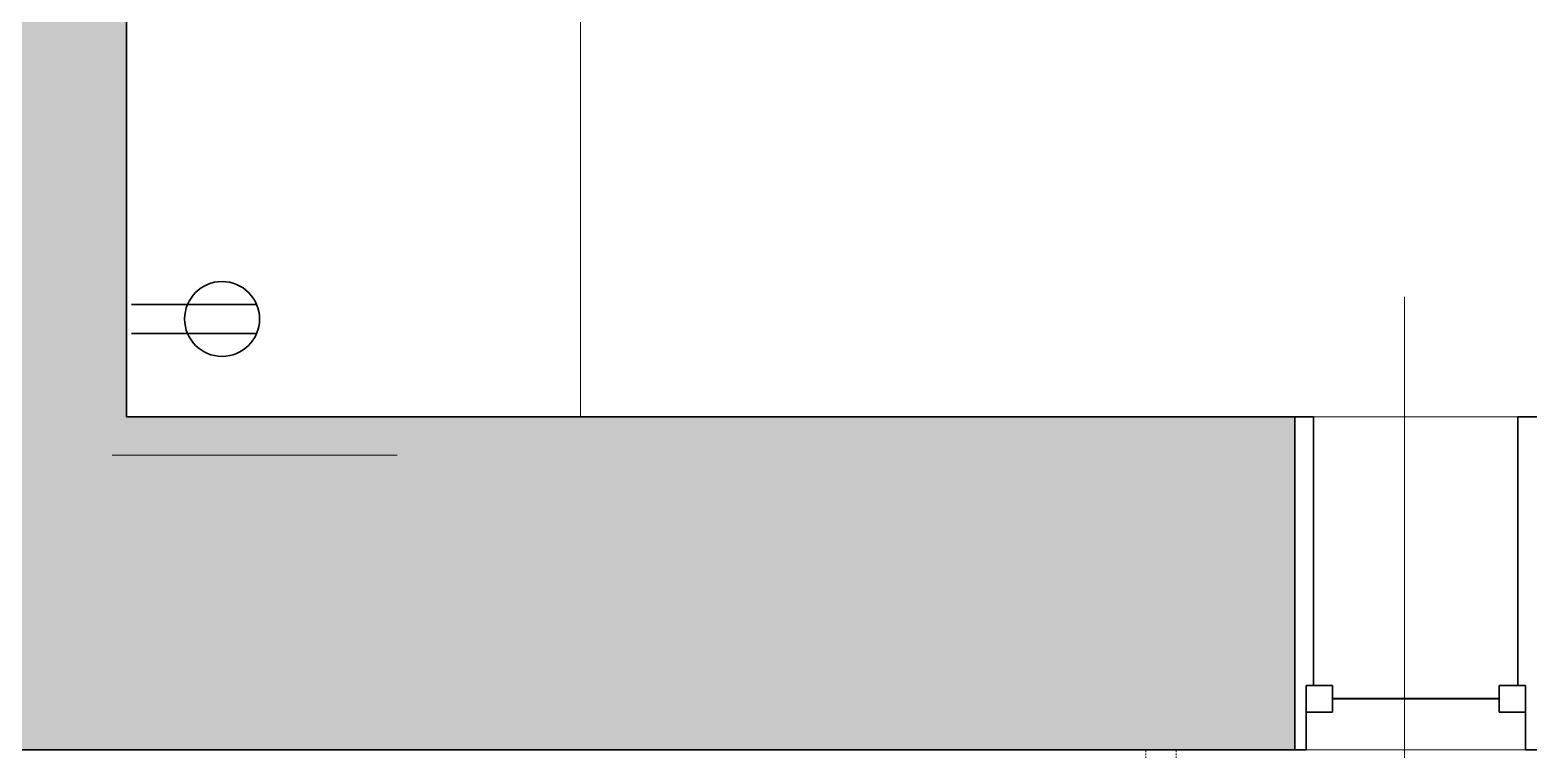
# Model space of a CAD drawing. Header units: inches. Extents: x -1176 to 1507, y -2563 to 978.
# Drawn here: x -219.9 to -120.4, y 84.5 to 132 of the extents above; entities that cross this region are included whole.
import ezdxf

# ---------------------------------------------------------------- set-up
doc = ezdxf.new("R2010")
doc.units = ezdxf.units.IN
doc.header["$MEASUREMENT"] = 0
doc.linetypes.add('Overhead 1_16_', pattern=[0.101562, 0.0625, -0.039062])
for name, color, linetype, lineweight in [('A-ANNO-NOTE', 131, 'Continuous', 40), ('A-AREA-IDEN', 2, 'Continuous', 9), ('A-FLOR-HRAL', 11, 'Continuous', 18), ('A-GLAZ', 151, 'Continuous', 18), ('A-WALL', 113, 'Continuous', 18), ('A-WALL-PATT', 111, 'Continuous', 18), ('G-IMPT', 8, 'Continuous', 9), ('P-SANR-FIXT', 6, 'Continuous', 9), ('Q-CASE', 31, 'Continuous', 9)]:
    doc.layers.add(name, color=color, linetype=linetype, lineweight=lineweight)

# ---------------------------------------------------------------- blocks, each defined once
blk = doc.blocks.new('Double Hung - 16_ x  6_ 6_-6975901-2nd Floor Power _ Signal')
at = {"layer": 'A-GLAZ', "lineweight": 30}
for p, q in [((-8, 11), (-7.25, 11)), ((-7.25, 6.75), (-7.25, 11)), ((7.25, 6.75), (7.25, 11)), ((8, 11), (7.25, 11)), ((-7.25, 8.5), (-7.25, 6.75)), ((-7.25, 8.5), (-5.5, 8.5)), ((-5.5, 8.5), (-5.5, 6.75)), ((5.5, 8.5), (5.5, 6.75)), ((7.25, 8.5), (5.5, 8.5)), ((7.25, 8.5), (7.25, 6.75)), ((-7.25, 6.75), (-5.5, 6.75)), ((-7.25, 6.75), (-6.75, 6.75)), ((-6.75, -11), (-6.75, 6.75)), ((7.25, 6.75), (5.5, 6.75)), ((6.75, 6.75), (7.25, 6.75)), ((6.75, 6.75), (6.75, -11)), ((-6.75, -11), (-8, -11)), ((6.75, -11), (8, -11))]:
    blk.add_line(p, q, dxfattribs=at)
at = {"layer": 'A-GLAZ', "lineweight": 40}
blk.add_line((-5.5, 7.625), (5.5, 7.625), dxfattribs=at)
blk = doc.blocks.new('Desk5 - Desk-6998014-2nd Floor Power _ Signal')
at = {"layer": 'Q-CASE'}
for p, q in [((2331.407, 493.829), (2247.482, 493.829)), ((2247.482, 493.829), (2247.482, 463.829))]:
    blk.add_line(p, q, dxfattribs=at)
blk = doc.blocks.new('Top Rail Type - Top Rail_Internal_-V75-2nd Floor Power _ Signal')
at = {"layer": 'A-FLOR-HRAL', "linetype": 'Overhead 1_16_', "lineweight": 9}
for p, q in [((-146.219, 84.468), (-144.219, 84.468)), ((-146.219, 43.324), (-146.219, 84.468)), ((-144.219, 45.324), (-144.219, 84.468))]:
    blk.add_line(p, q, dxfattribs=at)
blk = doc.blocks.new('Family1 - Shower head - side view_dwg-V136-2nd Floor Power _ Signal')
at = {"layer": 'G-IMPT'}
for p, q in [((114.065, 0), (119.762, 0)), ((114.065, 0), (114.104, 0)), ((114.065, 0), (119.762, 0)), ((119.723, 0), (114.104, 0)), ((116.244, 0), (116.245, 0)), ((116.244, 0), (116.303, 0)), ((116.284, 0), (116.244, 0)), ((116.245, 0), (116.244, 0)), ((116.244, 0), (116.244, 0)), ((116.244, 0), (116.244, 0)), ((116.245, 0), (116.246, 0)), ((116.245, 0), (116.245, 0)), ((116.245, 0), (116.245, 0)), ((116.245, 0), (116.245, 0)), ((116.245, 0), (116.245, 0)), ((116.245, 0), (116.245, 0)), ((116.245, 0), (116.245, 0)), ((116.245, 0), (116.245, 0)), ((116.245, 0), (116.245, 0)), ((116.246, 0), (116.245, 0)), ((116.246, 0), (116.246, 0)), ((116.246, 0), (116.246, 0)), ((116.303, 0), (116.304, 0)), ((116.304, 0), (116.303, 0)), ((116.304, 0), (116.303, 0)), ((116.343, 0), (116.303, 0)), ((116.307, 0), (116.304, 0)), ((116.31, 0), (116.306, 0)), ((116.319, 0), (116.306, 0)), ((116.313, 0), (116.308, 0)), ((116.319, 0), (116.311, 0)), ((116.318, 0), (116.319, 0)), ((116.441, 0), (116.441, 0)), ((116.442, 0), (116.441, 0)), ((116.442, 0), (116.441, 0)), ((116.441, 0), (116.441, 0)), ((116.441, 0), (116.441, 0)), ((116.441, 0), (116.442, 0)), ((116.441, 0), (116.442, 0)), ((116.441, 0), (116.441, 0)), ((116.441, 0), (116.441, 0)), ((116.444, 0), (116.441, 0)), ((116.441, 0), (116.441, 0)), ((116.441, 0), (117.386, 0)), ((116.461, 0), (116.441, 0)), ((116.441, 0), (116.465, 0)), ((116.441, 0), (116.465, 0)), ((116.442, 0), (116.442, 0)), ((116.442, 0), (116.442, 0)), ((116.442, 0), (116.442, 0)), ((116.442, 0), (116.442, 0)), ((116.442, 0), (116.442, 0)), ((116.442, 0), (116.443, 0)), ((116.443, 0), (116.442, 0)), ((116.442, 0), (116.443, 0)), ((116.443, 0), (116.442, 0)), ((116.444, 0), (116.443, 0)), ((116.444, 0), (116.443, 0)), ((116.443, 0), (116.444, 0)), ((116.443, 0), (116.444, 0)), ((116.444, 0), (116.443, 0)), ((116.444, 0), (116.443, 0)), ((116.445, 0), (116.443, 0)), ((116.444, 0), (116.444, 0)), ((116.444, 0), (116.445, 0)), ((116.444, 0), (116.444, 0)), ((116.444, 0), (116.444, 0)), ((116.444, 0), (116.444, 0)), ((116.444, 0), (116.444, 0)), ((116.445, 0), (116.444, 0)), ((116.444, 0), (116.444, 0)), ((116.444, 0), (116.445, 0)), ((116.445, 0), (116.444, 0)), ((116.448, 0), (116.445, 0)), ((116.445, 0), (116.446, 0)), ((116.445, 0), (116.445, 0)), ((116.445, 0), (116.445, 0)), ((116.449, 0), (116.446, 0)), ((116.447, 0), (116.446, 0)), ((116.446, 0), (116.447, 0)), ((116.448, 0), (116.446, 0)), ((116.447, 0), (116.448, 0)), ((116.448, 0), (116.447, 0)), ((116.447, 0), (116.447, 0)), ((116.447, 0), (116.447, 0)), ((116.447, 0), (116.448, 0)), ((116.448, 0), (116.447, 0)), ((116.449, 0), (116.447, 0)), ((116.447, 0), (116.454, 0)), ((116.448, 0), (116.449, 0)), ((116.448, 0), (116.449, 0)), ((116.449, 0), (116.448, 0)), ((116.448, 0), (116.448, 0)), ((116.448, 0), (116.448, 0)), ((116.449, 0), (116.448, 0)), ((116.448, 0), (116.448, 0)), ((116.448, 0), (116.448, 0)), ((116.448, 0), (116.449, 0)), ((116.449, 0), (116.448, 0)), ((116.448, 0), (116.448, 0)), ((116.448, 0), (116.448, 0)), ((116.448, 0), (116.449, 0)), ((116.449, 0), (116.45, 0)), ((116.451, 0), (116.449, 0)), ((116.451, 0), (116.449, 0)), ((116.449, 0), (116.451, 0)), ((116.451, 0), (116.449, 0)), ((116.449, 0), (116.451, 0)), ((116.455, 0), (116.449, 0)), ((116.449, 0), (116.455, 0)), ((116.454, 0), (116.449, 0)), ((116.45, 0), (116.452, 0)), ((116.452, 0), (116.451, 0)), ((116.452, 0), (116.451, 0)), ((116.451, 0), (116.452, 0)), ((116.451, 0), (116.452, 0)), ((116.454, 0), (116.452, 0)), ((116.452, 0), (116.453, 0)), ((116.453, 0), (116.452, 0)), ((116.452, 0), (116.453, 0)), ((116.452, 0), (116.453, 0)), ((116.453, 0), (116.452, 0)), ((116.453, 0), (116.453, 0)), ((116.454, 0), (116.453, 0)), ((116.454, 0), (116.453, 0)), ((116.453, 0), (116.453, 0)), ((116.453, 0), (116.455, 0)), ((116.455, 0), (116.453, 0)), ((116.453, 0), (116.455, 0)), ((116.453, 0), (116.455, 0)), ((116.455, 0), (116.453, 0)), ((116.456, 0), (116.454, 0)), ((116.454, 0), (116.456, 0)), ((116.456, 0), (116.454, 0)), ((116.455, 0), (116.456, 0)), ((116.455, 0), (116.457, 0)), ((116.455, 0), (116.455, 0)), ((116.455, 0), (116.455, 0)), ((116.456, 0), (116.455, 0)), ((116.455, 0), (116.456, 0)), ((116.455, 0), (116.455, 0)), ((116.455, 0), (116.455, 0)), ((116.456, 0), (116.455, 0)), ((116.455, 0), (116.456, 0)), ((116.456, 0), (116.455, 0)), ((116.455, 0), (116.456, 0)), ((116.455, 0), (116.457, 0)), ((116.456, 0), (116.456, 0)), ((116.456, 0), (116.457, 0)), ((116.456, 0), (116.457, 0)), ((116.457, 0), (116.456, 0)), ((116.457, 0), (116.456, 0)), ((116.456, 0), (116.457, 0)), ((116.457, 0), (116.456, 0)), ((116.456, 0), (116.457, 0)), ((116.456, 0), (116.458, 0)), ((116.458, 0), (116.456, 0)), ((116.456, 0), (116.458, 0)), ((116.457, 0), (116.458, 0)), ((116.458, 0), (116.457, 0)), ((116.457, 0), (116.458, 0)), ((116.457, 0), (116.457, 0)), ((116.457, 0), (116.457, 0)), ((116.457, 0), (116.459, 0)), ((116.459, 0), (116.458, 0)), ((116.458, 0), (116.459, 0)), ((116.459, 0), (116.458, 0)), ((116.459, 0), (116.459, 0)), ((116.459, 0), (116.459, 0)), ((116.46, 0), (116.459, 0)), ((116.461, 0), (116.459, 0)), ((116.459, 0), (116.459, 0)), ((116.459, 0), (116.459, 0)), ((116.463, 0), (116.461, 0)), ((116.461, 0), (116.463, 0)), ((116.462, 0), (116.463, 0)), ((116.463, 0), (116.463, 0)), ((116.463, 0), (116.463, 0)), ((116.463, 0), (116.464, 0)), ((116.466, 0), (116.463, 0)), ((116.463, 0), (116.467, 0)), ((116.464, 0), (116.465, 0)), ((116.465, 0), (116.466, 0)), ((117.362, 0), (116.465, 0)), ((116.466, 0), (116.473, 0)), ((116.47, 0), (116.467, 0)), ((116.47, 0), (116.467, 0)), ((116.467, 0), (116.476, 0)), ((116.47, 0), (116.467, 0)), ((116.47, 0), (116.473, 0)), ((116.47, 0), (116.473, 0)), ((116.47, 0), (116.474, 0)), ((116.474, 0), (116.47, 0)), ((116.473, 0), (116.478, 0)), ((116.478, 0), (116.473, 0)), ((116.485, 0), (116.476, 0)), ((116.488, 0), (116.478, 0)), ((116.478, 0), (116.481, 0)), ((116.482, 0), (116.481, 0)), ((116.482, 0), (116.481, 0)), ((116.484, 0), (116.482, 0)), ((116.484, 0), (116.482, 0)), ((116.487, 0), (116.484, 0)), ((116.487, 0), (116.484, 0)), ((116.485, 0), (116.492, 0)), ((116.487, 0), (116.49, 0)), ((116.492, 0), (116.488, 0)), ((116.49, 0), (116.491, 0)), ((116.49, 0), (116.492, 0)), ((116.491, 0), (116.493, 0)), ((116.492, 0), (116.494, 0)), ((116.493, 0), (116.493, 0)), ((116.493, 0), (116.497, 0)), ((116.494, 0), (116.496, 0)), ((116.496, 0), (116.497, 0)), ((116.497, 0), (116.497, 0)), ((117.319, 0), (116.507, 0)), ((118.291, 0), (116.507, 0)), ((118.291, 0), (116.507, 0)), ((117.319, 0), (116.507, 0)), ((116.511, 0), (117.316, 0)), ((116.539, 0), (116.511, 0)), ((116.539, 0), (116.511, 0)), ((116.539, 0), (116.536, 0)), ((116.539, 0), (117.288, 0)), ((117.102, 0), (116.725, 0)), ((117.316, 0), (117.288, 0)), ((117.316, 0), (117.288, 0)), ((117.291, 0), (117.288, 0)), ((117.291, 0), (117.288, 0)), ((118.291, 0), (117.319, 0)), ((118.291, 0), (117.319, 0)), ((117.362, 0), (117.386, 0)), ((117.362, 0), (117.386, 0)), ((117.386, 0), (117.366, 0)), ((117.524, 0), (117.484, 0)), ((117.524, 0), (117.583, 0)), ((117.583, 0), (117.543, 0)), ((119.723, 0), (119.762, 0)), ((132.613, 0), (132.673, 0)), ((132.673, 0), (132.613, 0)), ((132.673, 0), (132.913, 0)), ((132.913, 0), (132.673, 0))]:
    blk.add_line(p, q, dxfattribs=at)
at = {"layer": 'G-IMPT', "flags": 128}
for points in [[(116.687, 0), (116.431, 0), (116.244, 0)], [(116.244, 0), (116.574, 0), (116.687, 0)], [(116.244, 0), (116.244, 0), (116.244, 0)], [(116.284, 0), (116.402, 0), (116.694, 0), (117.133, 0)], [(116.284, 0), (116.303, 0), (116.418, 0), (116.916, 0), (116.913, 0), (116.285, 0)], [(117.524, 0), (117.323, 0), (116.917, 0), (116.913, 0), (116.504, 0), (116.303, 0)], [(116.313, 0), (116.304, 0), (116.304, 0)], [(116.304, 0), (116.304, 0), (116.319, 0)], [(116.304, 0), (116.319, 0), (116.318, 0), (116.319, 0)], [(116.318, 0), (116.318, 0), (116.304, 0), (116.304, 0), (116.304, 0)], [(116.304, 0), (116.304, 0), (116.308, 0), (116.318, 0), (116.319, 0)], [(116.913, 0), (116.916, 0), (117.169, 0), (117.425, 0), (117.478, 0), (117.524, 0), (117.478, 0), (117.425, 0), (117.169, 0), (116.913, 0), (116.305, 0), (116.349, 0), (116.402, 0), (116.658, 0), (116.913, 0), (116.916, 0)], [(116.344, 0), (116.917, 0), (117.291, 0), (117.395, 0), (117.398, 0), (117.484, 0), (117.398, 0), (117.394, 0), (117.291, 0), (116.913, 0), (116.917, 0), (116.536, 0), (116.434, 0), (116.429, 0), (116.343, 0)], [(116.444, 0), (116.441, 0), (116.444, 0)], [(116.442, 0), (116.442, 0), (116.441, 0), (116.441, 0)], [(116.444, 0), (116.448, 0), (116.441, 0)], [(116.441, 0), (116.441, 0), (116.443, 0)], [(116.443, 0), (116.444, 0), (116.441, 0), (116.445, 0), (116.444, 0), (116.441, 0)], [(116.725, 0), (116.52, 0), (116.441, 0)], [(116.463, 0), (116.459, 0), (116.454, 0), (116.453, 0), (116.451, 0), (116.453, 0), (116.457, 0), (116.46, 0), (116.466, 0), (116.459, 0), (116.457, 0), (116.451, 0)], [(116.453, 0), (116.454, 0), (116.461, 0), (116.463, 0)], [(116.461, 0), (116.498, 0), (116.519, 0), (116.781, 0), (116.519, 0), (116.498, 0), (116.461, 0)], [(116.47, 0), (116.473, 0), (116.47, 0), (116.473, 0)], [(116.481, 0), (116.487, 0), (116.49, 0)], [(116.781, 0), (117.046, 0), (117.308, 0), (117.329, 0), (117.366, 0), (117.329, 0), (117.327, 0), (117.308, 0), (117.046, 0)], [(116.916, 0), (117.409, 0), (117.524, 0), (117.542, 0), (117.524, 0), (117.409, 0), (116.916, 0)], [(117.386, 0), (117.307, 0), (117.102, 0)], [(117.543, 0), (117.425, 0), (117.133, 0)], [(117.14, 0), (117.253, 0), (117.583, 0)], [(117.583, 0), (117.396, 0), (117.14, 0)], [(132.913, 0), (132.673, 0), (132.637, 0), (132.613, 0)], [(132.613, 0), (132.637, 0), (132.673, 0)]]:
    blk.add_lwpolyline(points, dxfattribs=at)
for points in [[(116.465, 0), (116.511, 0)], [(116.507, 0), (116.519, 0)], [(117.319, 0), (117.308, 0)], [(117.362, 0), (117.316, 0)], [(118.291, 0), (132.253, 0), (132.613, 0), (132.253, 0)], [(118.291, 0), (132.253, 0), (132.613, 0), (132.253, 0)], [(132.913, 0), (132.673, 0)]]:
    blk.add_lwpolyline(points, close=True, dxfattribs=at)
at = {"layer": 'G-IMPT'}
for points, knots in [([(116.304, 0), (116.304, 0), (116.304, 0), (116.304, 0), (116.304, 0), (116.304, 0), (116.304, 0), (116.304, 0), (116.304, 0), (116.304, 0), (116.304, 0), (116.304, 0), (116.304, 0), (116.304, 0), (116.304, 0), (116.304, 0), (116.304, 0)], [0, 0, 0, 0, 0.2, 0.3, 0.35, 0.4, 0.45, 0.5, 0.55, 0.6, 0.7, 0.75, 0.8, 0.85, 0.9, 1, 1, 1, 1]), ([(116.304, 0), (116.304, 0), (116.304, 0), (116.304, 0), (116.304, 0), (116.304, 0), (116.304, 0), (116.304, 0), (116.304, 0), (116.304, 0), (116.304, 0), (116.304, 0), (116.304, 0), (116.304, 0), (116.304, 0), (116.304, 0), (116.304, 0)], [0, 0, 0, 0, 0.2, 0.3, 0.35, 0.4, 0.45, 0.5, 0.55, 0.6, 0.7, 0.75, 0.8, 0.85, 0.9, 1, 1, 1, 1]), ([(116.304, 0), (116.304, 0), (116.304, 0), (116.304, 0), (116.304, 0), (116.304, 0), (116.304, 0), (116.304, 0), (116.304, 0), (116.304, 0), (116.304, 0)], [0, 0, 0, 0, 0.1, 0.2, 0.25, 0.3, 0.35, 0.4, 0.45, 0.5, 0.5, 0.5, 0.5]), ([(116.304, 0), (116.304, 0), (116.304, 0), (116.304, 0), (116.304, 0), (116.304, 0), (116.304, 0), (116.304, 0), (116.304, 0), (116.304, 0), (116.304, 0)], [0, 0, 0, 0, 0.1, 0.2, 0.25, 0.3, 0.35, 0.4, 0.45, 0.5, 0.5, 0.5, 0.5]), ([(116.317, 0), (116.317, 0), (116.317, 0), (116.318, 0), (116.318, 0), (116.318, 0), (116.318, 0), (116.318, 0), (116.318, 0), (116.318, 0), (116.318, 0), (116.318, 0), (116.318, 0), (116.318, 0), (116.318, 0), (116.318, 0), (116.318, 0)], [0, 0, 0, 0, 0.2, 0.3, 0.35, 0.4, 0.45, 0.5, 0.55, 0.6, 0.7, 0.75, 0.8, 0.85, 0.9, 1, 1, 1, 1]), ([(116.317, 0), (116.317, 0), (116.317, 0), (116.318, 0), (116.318, 0), (116.318, 0), (116.318, 0), (116.318, 0), (116.318, 0), (116.318, 0), (116.318, 0), (116.318, 0), (116.318, 0), (116.318, 0), (116.318, 0), (116.318, 0), (116.318, 0)], [0, 0, 0, 0, 0.2, 0.3, 0.35, 0.4, 0.45, 0.5, 0.55, 0.6, 0.7, 0.75, 0.8, 0.85, 0.9, 1, 1, 1, 1]), ([(116.318, 0), (116.318, 0), (116.318, 0), (116.318, 0), (116.318, 0), (116.318, 0), (116.318, 0), (116.318, 0), (116.318, 0), (116.318, 0), (116.318, 0), (116.318, 0), (116.318, 0), (116.318, 0), (116.318, 0), (116.318, 0), (116.318, 0), (116.318, 0), (116.318, 0), (116.318, 0)], [0, 0, 0, 0, 0.1, 0.2, 0.25, 0.3, 0.35, 0.4, 0.45, 0.5, 0.55, 0.6, 0.7, 0.75, 0.8, 0.85, 0.9, 0.95, 1, 1, 1, 1]), ([(116.318, 0), (116.318, 0), (116.318, 0), (116.318, 0), (116.318, 0), (116.318, 0), (116.318, 0), (116.318, 0), (116.318, 0), (116.318, 0), (116.318, 0), (116.318, 0), (116.318, 0), (116.318, 0), (116.318, 0), (116.318, 0), (116.318, 0), (116.318, 0), (116.318, 0), (116.318, 0)], [0, 0, 0, 0, 0.1, 0.2, 0.25, 0.3, 0.35, 0.4, 0.45, 0.5, 0.55, 0.6, 0.7, 0.75, 0.8, 0.85, 0.9, 0.95, 1, 1, 1, 1]), ([(116.384, 0), (116.384, 0), (116.384, 0), (116.384, 0), (116.383, 0), (116.383, 0), (116.383, 0), (116.382, 0), (116.381, 0), (116.379, 0), (116.376, 0), (116.373, 0), (116.369, 0), (116.364, 0), (116.359, 0), (116.353, 0), (116.348, 0), (116.343, 0), (116.339, 0), (116.336, 0), (116.333, 0), (116.331, 0), (116.329, 0), (116.328, 0), (116.328, 0), (116.327, 0), (116.327, 0), (116.327, 0), (116.327, 0), (116.327, 0), (116.326, 0), (116.326, 0), (116.326, 0), (116.326, 0), (116.326, 0)], [0, 0, 0, 0, 0.021739, 0.043478, 0.065217, 0.086957, 0.108696, 0.130435, 0.173913, 0.217391, 0.26087, 0.304348, 0.347826, 0.391304, 0.434783, 0.478261, 0.521739, 0.565217, 0.608696, 0.652174, 0.695652, 0.73913, 0.782609, 0.826087, 0.869565, 0.891304, 0.913043, 0.934783, 0.945652, 0.956522, 0.967391, 0.978261, 0.98913, 1, 1, 1, 1]), ([(116.326, 0), (116.326, 0), (116.326, 0), (116.326, 0), (116.326, 0), (116.327, 0), (116.327, 0), (116.327, 0), (116.327, 0), (116.328, 0), (116.329, 0), (116.331, 0), (116.333, 0), (116.335, 0), (116.339, 0), (116.343, 0), (116.348, 0), (116.353, 0), (116.358, 0), (116.364, 0), (116.368, 0), (116.372, 0), (116.375, 0), (116.378, 0), (116.38, 0), (116.382, 0), (116.382, 0), (116.383, 0), (116.383, 0), (116.383, 0), (116.384, 0), (116.384, 0), (116.384, 0), (116.384, 0), (116.384, 0), (116.384, 0)], [0, 0, 0, 0, 0.01087, 0.021739, 0.032609, 0.043478, 0.065217, 0.086957, 0.130435, 0.173913, 0.217391, 0.26087, 0.304348, 0.347826, 0.391304, 0.434783, 0.478261, 0.521739, 0.565217, 0.608696, 0.652174, 0.695652, 0.73913, 0.782609, 0.826087, 0.869565, 0.891304, 0.913043, 0.934783, 0.945652, 0.956522, 0.967391, 0.978261, 0.98913, 1, 1, 1, 1]), ([(116.375, 0), (116.375, 0), (116.375, 0), (116.374, 0), (116.374, 0), (116.374, 0), (116.373, 0), (116.372, 0), (116.371, 0), (116.369, 0), (116.367, 0), (116.363, 0), (116.36, 0), (116.356, 0), (116.352, 0), (116.348, 0), (116.344, 0), (116.34, 0), (116.337, 0), (116.335, 0), (116.334, 0), (116.333, 0), (116.332, 0), (116.332, 0), (116.332, 0), (116.332, 0), (116.332, 0), (116.331, 0), (116.331, 0), (116.331, 0), (116.331, 0)], [0, 0, 0, 0, 0.02381, 0.047619, 0.071429, 0.095238, 0.142857, 0.190476, 0.238095, 0.285714, 0.333333, 0.380952, 0.428571, 0.47619, 0.52381, 0.571429, 0.619048, 0.666667, 0.714286, 0.761905, 0.809524, 0.857143, 0.904762, 0.928571, 0.940476, 0.952381, 0.964286, 0.97619, 0.988095, 1, 1, 1, 1]), ([(116.331, 0), (116.331, 0), (116.331, 0), (116.331, 0), (116.331, 0), (116.331, 0), (116.332, 0), (116.332, 0), (116.332, 0), (116.332, 0), (116.332, 0), (116.332, 0), (116.333, 0), (116.333, 0), (116.334, 0), (116.335, 0), (116.337, 0), (116.339, 0), (116.342, 0), (116.345, 0), (116.348, 0), (116.352, 0), (116.356, 0), (116.36, 0), (116.364, 0), (116.367, 0), (116.369, 0), (116.371, 0), (116.372, 0), (116.373, 0), (116.374, 0), (116.374, 0), (116.374, 0), (116.374, 0), (116.375, 0), (116.375, 0), (116.375, 0), (116.375, 0)], [0, 0, 0, 0, 0.01, 0.02, 0.03, 0.04, 0.05, 0.06, 0.08, 0.1, 0.12, 0.16, 0.2, 0.24, 0.28, 0.32, 0.36, 0.4, 0.44, 0.48, 0.52, 0.56, 0.6, 0.64, 0.68, 0.72, 0.76, 0.8, 0.84, 0.88, 0.92, 0.94, 0.96, 0.97, 0.98, 0.99, 1, 1, 1, 1]), ([(116.913, 0), (116.893, 0), (116.862, 0), (116.822, 0), (116.791, 0), (116.766, 0), (116.746, 0), (116.731, 0), (116.717, 0), (116.706, 0), (116.698, 0), (116.692, 0), (116.688, 0), (116.687, 0), (116.687, 0)], [0, 0, 0, 0, 0.250083, 0.375128, 0.500168, 0.625194, 0.687715, 0.750232, 0.812736, 0.8752, 0.906454, 0.937688, 0.968878, 1, 1, 1, 1]), ([(116.687, 0), (116.687, 0), (116.689, 0), (116.694, 0), (116.7, 0), (116.708, 0), (116.72, 0), (116.735, 0), (116.749, 0), (116.769, 0), (116.794, 0), (116.824, 0), (116.864, 0), (116.894, 0), (116.913, 0)], [0, 0, 0, 0, 0.030973, 0.062142, 0.093379, 0.124637, 0.187124, 0.249642, 0.312168, 0.374698, 0.499749, 0.624809, 0.749872, 1, 1, 1, 1]), ([(116.781, 0), (116.776, 0), (116.765, 0), (116.752, 0), (116.742, 0), (116.734, 0), (116.728, 0), (116.725, 0), (116.725, 0)], [0, 0, 0, 0, 0.250895, 0.501694, 0.627133, 0.752503, 0.877526, 1, 1, 1, 1]), ([(117.14, 0), (117.14, 0), (117.139, 0), (117.135, 0), (117.13, 0), (117.122, 0), (117.111, 0), (117.097, 0), (117.082, 0), (117.062, 0), (117.037, 0), (117.007, 0), (116.967, 0), (116.937, 0), (116.917, 0)], [0, 0, 0, 0, 0.031125, 0.062316, 0.093551, 0.124804, 0.187268, 0.249772, 0.312288, 0.374809, 0.499834, 0.624874, 0.749918, 1, 1, 1, 1]), ([(116.917, 0), (116.936, 0), (116.966, 0), (117.005, 0), (117.035, 0), (117.059, 0), (117.079, 0), (117.093, 0), (117.107, 0), (117.119, 0), (117.127, 0), (117.133, 0), (117.138, 0), (117.14, 0), (117.14, 0)], [0, 0, 0, 0, 0.250126, 0.375189, 0.500248, 0.625297, 0.687827, 0.750353, 0.81287, 0.875357, 0.906614, 0.937851, 0.96902, 1, 1, 1, 1]), ([(117.102, 0), (117.102, 0), (117.099, 0), (117.093, 0), (117.085, 0), (117.075, 0), (117.062, 0), (117.051, 0), (117.046, 0)], [0, 0, 0, 0, 0.122474, 0.247497, 0.372867, 0.498306, 0.749105, 1, 1, 1, 1])]:
    blk.add_open_spline(points, degree=3, knots=knots, dxfattribs=at)
blk = doc.blocks.new('Family1 - Family1-V137-2nd Floor Power _ Signal')
at = {"extrusion": (0, 0, -1), "zscale": -1}
blk.add_blockref('Family1 - Shower head - side view_dwg-V136-2nd Floor Power _ Signal', (-132.913, 0), dxfattribs=at)

msp = doc.modelspace()

# ---------------------------------------------------------------- hatches: boundary and pattern name
at = {"layer": 'A-WALL-PATT', "lineweight": 9}
h = msp.add_hatch(color=7, dxfattribs=at)
h.paths.add_polyline_path([(-213.571, 106.468), (-213.571, 273.184), (-227.571, 273.184), (-227.571, 106.468)], flags=0)
h.paths.add_polyline_path([(-213.571, 307.184), (-213.571, 330.684), (-227.571, 330.684), (-227.571, 307.184)], flags=0)
h = msp.add_hatch(color=7, dxfattribs=at)
h.paths.add_polyline_path([(-23.493, 84.468), (1.715, 84.468), (1.715, 106.468), (-64.385, 106.468), (-64.385, 84.468)], flags=0)
h.paths.add_polyline_path([(-136.385, 84.468), (-136.385, 106.468), (-255.438, 106.468), (-255.438, 96.468), (-314.701, 96.468), (-314.701, 106.468), (-421.977, 106.468), (-421.977, 84.468), (-314.701, 84.468), (-314.701, 95.468), (-255.438, 95.468), (-255.438, 84.468), (-208.509, 84.468)], flags=0)
h.paths.add_polyline_path([(-570.071, 84.468), (-493.473, 84.468), (-493.473, 106.468), (-570.071, 106.468), (-570.071, 105.938)], flags=0)

# ---------------------------------------------------------------- linework, layer by layer
at = {"layer": 'A-ANNO-NOTE', "lineweight": 30}
for p, q in [((-213.244, 113.904), (-204.981, 113.904)), ((-213.244, 111.987), (-204.981, 111.987))]:
    msp.add_line(p, q, dxfattribs=at)
msp.add_circle((-207.263, 112.945), 2.475, dxfattribs=at)
at = {"layer": 'A-AREA-IDEN'}
msp.add_line((-129.134, 114.406), (-129.134, 77.043), dxfattribs=at)
at = {"layer": 'A-WALL', "color": 8, "lineweight": 30}
for p, q in [((-213.571, 106.468), (-213.571, 273.184)), ((-136.385, 106.468), (-213.571, 106.468)), ((-136.385, 84.468), (-136.385, 106.468)), ((-255.438, 84.468), (-136.385, 84.468))]:
    msp.add_line(p, q, dxfattribs=at)
at = {"layer": 'A-WALL', "lineweight": 9}
for p, q in [((-136.385, 106.468), (-120.385, 106.468)), ((-120.385, 84.468), (-136.385, 84.468))]:
    msp.add_line(p, q, dxfattribs=at)

# ---------------------------------------------------------------- block references
at = {"layer": 'A-FLOR-HRAL', "lineweight": 9}
msp.add_blockref('Top Rail Type - Top Rail_Internal_-V75-2nd Floor Power _ Signal', (0, 0), dxfattribs=at)
at = {"layer": 'A-GLAZ', "rotation": 180}
msp.add_blockref('Double Hung - 16_ x  6_ 6_-6975901-2nd Floor Power _ Signal', (-128.385, 95.468), dxfattribs=at)
at = {"layer": 'P-SANR-FIXT'}
msp.add_blockref('Family1 - Family1-V137-2nd Floor Power _ Signal', (-214.535, 103.933), dxfattribs=at)
at = {"layer": 'Q-CASE', "rotation": 270.0000000000001}
msp.add_blockref('Desk5 - Desk-6998014-2nd Floor Power _ Signal', (-677.4, 2437.875), dxfattribs=at)

doc.saveas('drawing.dxf')
